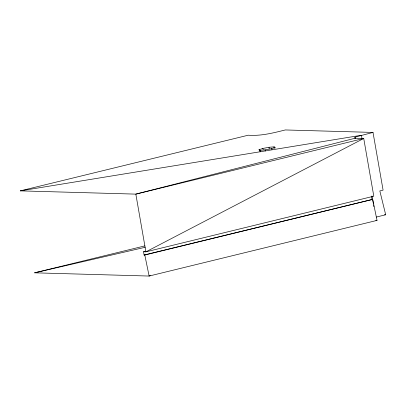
<?xml version="1.0" encoding="UTF-8"?>
<svg xmlns="http://www.w3.org/2000/svg" width="406" height="406" viewBox="0 0 406 406"><rect width="100%" height="100%" fill="white"/><g stroke="black" fill="none" stroke-linecap="round" stroke-linejoin="round"><path stroke-width="0.61" d="M273.948 148.028L274.126 146.855L269.041 147.276L262.783 148.464L259.013 149.723L260.226 151.778M274.832 148.591L275.06 147.444L274.126 146.855M150.291 275.537L149.129 276.05L34.601 272.822L144.866 245.894M259.013 149.723L259.947 150.316L265.032 149.895L271.289 148.703L275.06 147.444M144.795 255.029L149.129 276.05L377.032 220.397L372.693 199.376L144.795 255.029L144.084 255.009L143.521 251.776L145.906 251.842L373.804 196.189L363.73 138.471L355.108 138.228L354.951 137.152L373.012 132.422L383.086 190.14L379.833 190.937L385.7 214.769L376.316 217.063M355.108 138.228L135.832 194.124L20.3 190.866L248.223 135.208C260.814 136.172 273.197 132.98 285.311 129.95L373.012 132.422M143.521 251.776L145.987 251.172M144.084 255.009L372.693 199.376M34.601 272.822L145.181 247.279M20.3 190.866L361.431 135.254L361.969 138.355M384.452 214.733L385.7 214.769M375.86 220.362L377.032 220.397M271.289 148.703L272.106 149.657M259.947 150.316L260.784 151.808M262.783 148.464L263.195 149.555M265.032 149.895L265.367 151.057M372.048 196.098L373.454 204.167M373.672 205.411L373.89 206.649M371.424 196.123L371.987 199.356M354.951 137.152L355.164 138.395M269.041 147.276L269.168 149.007M363.73 138.471L145.906 251.842L135.832 194.124L363.73 138.471"/></g></svg>
